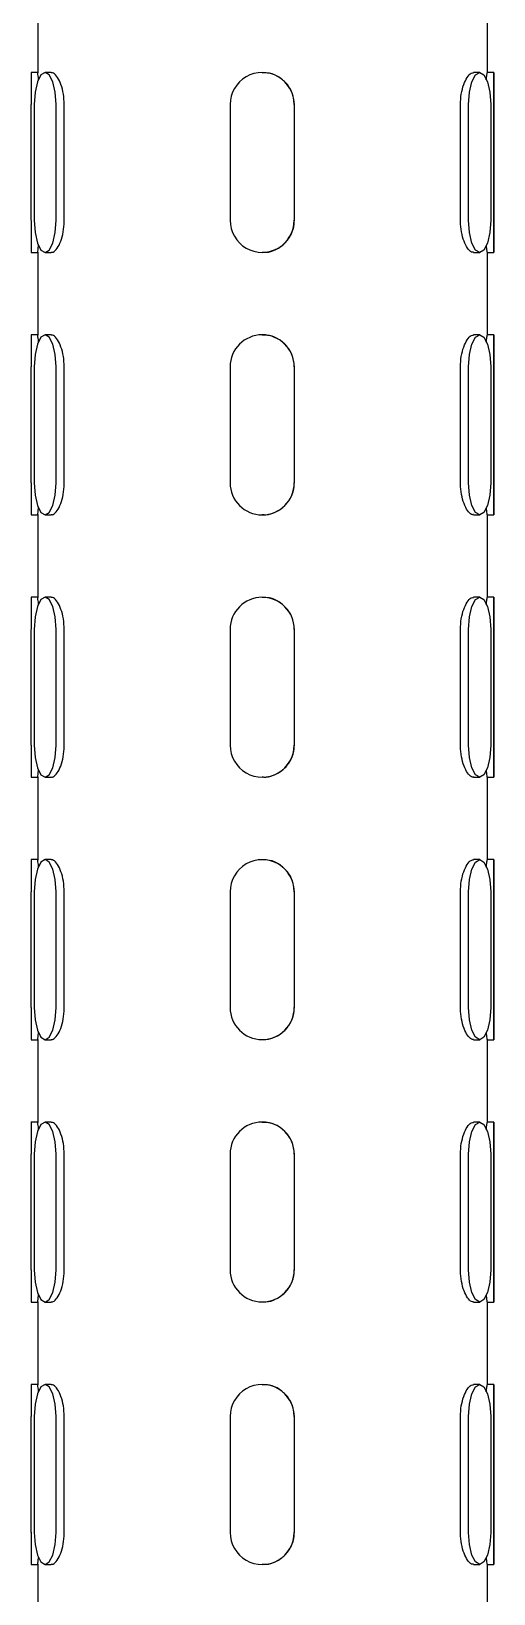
# Model space of a CAD drawing. Extents: x 0 to 3611, y 0 to 2646.
# Drawn here: x 1395 to 1430.8, y 1377.1 to 1497.8 of the extents above; entities that cross this region are included whole.
import ezdxf

# ---------------------------------------------------------------- set-up
doc = ezdxf.new("R2010")
doc.units = 0
doc.header["$LTSCALE"] = 10
doc.header["$MEASUREMENT"] = 0
doc.layers.get('0').update_dxf_attribs({"linetype": 'CONTINUOUS'})

msp = doc.modelspace()

# ---------------------------------------------------------------- linework, layer by layer
at = {"color": 7, "linetype": 'Continuous', "lineweight": 25}
for p, q in [((1395.51, 1501.02), (1395.51, 1494.6)), ((1430.29, 1494.6), (1430.29, 1501.03)), ((1395.51, 1494.63), (1395.01, 1494.63)), ((1396.55, 1494.63), (1396.08, 1494.63)), ((1412.87, 1494.63), (1412.87, 1494.63)), ((1429.7, 1494.63), (1429.23, 1494.63)), ((1430.78, 1494.63), (1430.28, 1494.63)), ((1395.01, 1483.21), (1395.01, 1492.15)), ((1395.23, 1492.15), (1395.23, 1483.21)), ((1396.93, 1483.21), (1396.93, 1492.15)), ((1397.56, 1483.21), (1397.56, 1492.15)), ((1410.39, 1492.15), (1410.39, 1483.21)), ((1415.36, 1483.21), (1415.36, 1492.15)), ((1415.36, 1483.21), (1415.36, 1492.15)), ((1428.21, 1483.21), (1428.21, 1492.15)), ((1428.84, 1483.21), (1428.84, 1492.15)), ((1430.55, 1492.15), (1430.55, 1483.21)), ((1430.78, 1483.21), (1430.78, 1492.15)), ((1430.79, 1492.15), (1430.79, 1483.21)), ((1395.01, 1480.72), (1395.51, 1480.72)), ((1395.51, 1480.75), (1395.51, 1474.33)), ((1396.08, 1480.72), (1396.55, 1480.72)), ((1412.87, 1480.72), (1412.87, 1480.72)), ((1429.23, 1480.72), (1429.7, 1480.72)), ((1430.28, 1480.72), (1430.78, 1480.72)), ((1430.29, 1474.33), (1430.29, 1480.75)), ((1395.51, 1474.36), (1395.01, 1474.36)), ((1396.55, 1474.36), (1396.08, 1474.36)), ((1412.87, 1474.36), (1412.87, 1474.36)), ((1429.7, 1474.36), (1429.23, 1474.36)), ((1430.78, 1474.36), (1430.28, 1474.36)), ((1395.01, 1462.93), (1395.01, 1471.88)), ((1395.23, 1471.88), (1395.23, 1462.93)), ((1396.93, 1462.93), (1396.93, 1471.88)), ((1397.56, 1462.93), (1397.56, 1471.88)), ((1410.39, 1471.88), (1410.39, 1462.93)), ((1415.36, 1462.93), (1415.36, 1471.88)), ((1415.36, 1462.93), (1415.36, 1471.88)), ((1428.21, 1462.93), (1428.21, 1471.88)), ((1428.84, 1462.93), (1428.84, 1471.88)), ((1430.55, 1471.88), (1430.55, 1462.93)), ((1430.78, 1462.93), (1430.78, 1471.88)), ((1430.79, 1471.88), (1430.79, 1462.93)), ((1395.01, 1460.45), (1395.51, 1460.45)), ((1395.51, 1460.48), (1395.51, 1454.06)), ((1396.08, 1460.45), (1396.55, 1460.45)), ((1412.87, 1460.45), (1412.87, 1460.45)), ((1429.23, 1460.45), (1429.7, 1460.45)), ((1430.28, 1460.45), (1430.78, 1460.45)), ((1430.29, 1454.06), (1430.29, 1460.48)), ((1395.51, 1454.09), (1395.01, 1454.09)), ((1396.55, 1454.09), (1396.08, 1454.09)), ((1412.87, 1454.09), (1412.87, 1454.09)), ((1429.7, 1454.09), (1429.23, 1454.09)), ((1430.78, 1454.09), (1430.28, 1454.09)), ((1395.01, 1442.66), (1395.01, 1451.6)), ((1395.23, 1451.6), (1395.23, 1442.66)), ((1396.93, 1442.66), (1396.93, 1451.6)), ((1397.56, 1442.66), (1397.56, 1451.6)), ((1410.39, 1451.6), (1410.39, 1442.66)), ((1415.36, 1442.66), (1415.36, 1451.6)), ((1415.36, 1442.66), (1415.36, 1451.6)), ((1428.21, 1442.66), (1428.21, 1451.6)), ((1428.84, 1442.66), (1428.84, 1451.6)), ((1430.55, 1451.6), (1430.55, 1442.66)), ((1430.78, 1442.66), (1430.78, 1451.6)), ((1430.79, 1451.6), (1430.79, 1442.66)), ((1395.01, 1440.18), (1395.51, 1440.18)), ((1395.51, 1440.21), (1395.51, 1433.78)), ((1396.08, 1440.18), (1396.55, 1440.18)), ((1412.87, 1440.18), (1412.87, 1440.18)), ((1429.23, 1440.18), (1429.7, 1440.18)), ((1430.28, 1440.18), (1430.78, 1440.18)), ((1430.29, 1433.79), (1430.29, 1440.21)), ((1395.51, 1433.82), (1395.01, 1433.82)), ((1396.55, 1433.82), (1396.08, 1433.82)), ((1412.87, 1433.82), (1412.87, 1433.82)), ((1429.7, 1433.82), (1429.23, 1433.82)), ((1430.78, 1433.82), (1430.28, 1433.82)), ((1395.01, 1422.39), (1395.01, 1431.33)), ((1395.23, 1431.33), (1395.23, 1422.39)), ((1396.93, 1422.39), (1396.93, 1431.33)), ((1397.56, 1422.39), (1397.56, 1431.33)), ((1410.39, 1431.33), (1410.39, 1422.39)), ((1415.36, 1422.39), (1415.36, 1431.33)), ((1415.36, 1422.39), (1415.36, 1431.33)), ((1428.21, 1422.39), (1428.21, 1431.33)), ((1428.84, 1422.39), (1428.84, 1431.33)), ((1430.55, 1431.33), (1430.55, 1422.39)), ((1430.78, 1422.39), (1430.78, 1431.33)), ((1430.79, 1431.33), (1430.79, 1422.39)), ((1395.01, 1419.9), (1395.51, 1419.9)), ((1395.51, 1419.93), (1395.51, 1413.51)), ((1396.08, 1419.9), (1396.55, 1419.9)), ((1412.87, 1419.9), (1412.87, 1419.9)), ((1429.23, 1419.9), (1429.7, 1419.9)), ((1430.28, 1419.9), (1430.78, 1419.9)), ((1430.29, 1413.51), (1430.29, 1419.94)), ((1395.51, 1413.54), (1395.01, 1413.54)), ((1396.55, 1413.54), (1396.08, 1413.54)), ((1412.87, 1413.54), (1412.87, 1413.54)), ((1429.7, 1413.54), (1429.23, 1413.54)), ((1430.78, 1413.54), (1430.28, 1413.54)), ((1395.01, 1402.12), (1395.01, 1411.06)), ((1395.23, 1411.06), (1395.23, 1402.12)), ((1396.93, 1402.12), (1396.93, 1411.06)), ((1397.56, 1402.12), (1397.56, 1411.06)), ((1410.39, 1411.06), (1410.39, 1402.12)), ((1415.36, 1402.12), (1415.36, 1411.06)), ((1415.36, 1402.12), (1415.36, 1411.06)), ((1428.21, 1402.12), (1428.21, 1411.06)), ((1428.84, 1402.12), (1428.84, 1411.06)), ((1430.55, 1411.06), (1430.55, 1402.12)), ((1430.78, 1402.12), (1430.78, 1411.06)), ((1430.79, 1411.06), (1430.79, 1402.12)), ((1395.01, 1399.63), (1395.51, 1399.63)), ((1395.51, 1399.66), (1395.51, 1393.24)), ((1396.08, 1399.63), (1396.55, 1399.63)), ((1412.87, 1399.63), (1412.87, 1399.63)), ((1429.23, 1399.63), (1429.7, 1399.63)), ((1430.28, 1399.63), (1430.78, 1399.63)), ((1430.29, 1393.24), (1430.29, 1399.66)), ((1395.51, 1393.27), (1395.01, 1393.27)), ((1396.55, 1393.27), (1396.08, 1393.27)), ((1412.87, 1393.27), (1412.87, 1393.27)), ((1429.7, 1393.27), (1429.23, 1393.27)), ((1430.78, 1393.27), (1430.28, 1393.27)), ((1395.01, 1381.84), (1395.01, 1390.79)), ((1395.23, 1390.79), (1395.23, 1381.84)), ((1396.93, 1381.84), (1396.93, 1390.79)), ((1397.56, 1381.84), (1397.56, 1390.79)), ((1410.39, 1390.79), (1410.39, 1381.84)), ((1415.36, 1381.84), (1415.36, 1390.79)), ((1415.36, 1381.84), (1415.36, 1390.79)), ((1428.21, 1381.84), (1428.21, 1390.79)), ((1428.84, 1381.84), (1428.84, 1390.79)), ((1430.55, 1390.79), (1430.55, 1381.84)), ((1430.78, 1381.84), (1430.78, 1390.79)), ((1430.79, 1390.79), (1430.79, 1381.84)), ((1395.01, 1379.36), (1395.51, 1379.36)), ((1395.51, 1379.39), (1395.51, 1372.97)), ((1396.08, 1379.36), (1396.55, 1379.36)), ((1412.87, 1379.36), (1412.87, 1379.36)), ((1429.23, 1379.36), (1429.7, 1379.36)), ((1430.28, 1379.36), (1430.78, 1379.36)), ((1430.29, 1372.97), (1430.29, 1379.39))]:
    msp.add_line(p, q, dxfattribs=at)
at = {"color": 7, "linetype": 'Continuous', "lineweight": 25, "flags": 128}
for points in [[(1396.93, 1492.15), (1396.86, 1493.1), (1396.68, 1493.91), (1396.4, 1494.44), (1396.08, 1494.63), (1395.76, 1494.44), (1395.48, 1493.91), (1395.3, 1493.1), (1395.23, 1492.15)], [(1428.84, 1492.15), (1428.91, 1493.1), (1429.09, 1493.91), (1429.37, 1494.44), (1429.7, 1494.63), (1430.02, 1494.44), (1430.3, 1493.91), (1430.48, 1493.1), (1430.55, 1492.15)], [(1430.78, 1492.15), (1430.78, 1493.1), (1430.78, 1493.91), (1430.78, 1494.44), (1430.78, 1494.63), (1430.79, 1494.44), (1430.79, 1493.91), (1430.79, 1493.1), (1430.79, 1492.15)], [(1395.23, 1483.21), (1395.3, 1482.26), (1395.48, 1481.45), (1395.76, 1480.91), (1396.08, 1480.72), (1396.4, 1480.91), (1396.68, 1481.45), (1396.86, 1482.26), (1396.93, 1483.21)], [(1430.55, 1483.21), (1430.48, 1482.26), (1430.3, 1481.45), (1430.02, 1480.91), (1429.7, 1480.72), (1429.37, 1480.91), (1429.09, 1481.45), (1428.91, 1482.26), (1428.84, 1483.21)], [(1430.79, 1483.21), (1430.79, 1482.26), (1430.79, 1481.45), (1430.79, 1480.91), (1430.78, 1480.72), (1430.78, 1480.91), (1430.78, 1481.45), (1430.78, 1482.26), (1430.78, 1483.21)], [(1396.93, 1471.88), (1396.86, 1472.83), (1396.68, 1473.63), (1396.4, 1474.17), (1396.08, 1474.36), (1395.76, 1474.17), (1395.48, 1473.63), (1395.3, 1472.83), (1395.23, 1471.88)], [(1428.84, 1471.88), (1428.91, 1472.83), (1429.09, 1473.63), (1429.37, 1474.17), (1429.7, 1474.36), (1430.02, 1474.17), (1430.3, 1473.63), (1430.48, 1472.83), (1430.55, 1471.88)], [(1430.78, 1471.88), (1430.78, 1472.83), (1430.78, 1473.63), (1430.78, 1474.17), (1430.78, 1474.36), (1430.79, 1474.17), (1430.79, 1473.63), (1430.79, 1472.83), (1430.79, 1471.88)], [(1395.23, 1462.93), (1395.3, 1461.98), (1395.48, 1461.18), (1395.76, 1460.64), (1396.08, 1460.45), (1396.4, 1460.64), (1396.68, 1461.18), (1396.86, 1461.98), (1396.93, 1462.93)], [(1430.55, 1462.93), (1430.48, 1461.98), (1430.3, 1461.18), (1430.02, 1460.64), (1429.7, 1460.45), (1429.37, 1460.64), (1429.09, 1461.18), (1428.91, 1461.98), (1428.84, 1462.93)], [(1430.79, 1462.93), (1430.79, 1461.98), (1430.79, 1461.18), (1430.79, 1460.64), (1430.78, 1460.45), (1430.78, 1460.64), (1430.78, 1461.18), (1430.78, 1461.98), (1430.78, 1462.93)], [(1396.93, 1451.6), (1396.86, 1452.56), (1396.68, 1453.36), (1396.4, 1453.9), (1396.08, 1454.09), (1395.76, 1453.9), (1395.48, 1453.36), (1395.3, 1452.56), (1395.23, 1451.6)], [(1428.84, 1451.6), (1428.91, 1452.56), (1429.09, 1453.36), (1429.37, 1453.9), (1429.7, 1454.09), (1430.02, 1453.9), (1430.3, 1453.36), (1430.48, 1452.56), (1430.55, 1451.6)], [(1430.78, 1451.6), (1430.78, 1452.56), (1430.78, 1453.36), (1430.78, 1453.9), (1430.78, 1454.09), (1430.79, 1453.9), (1430.79, 1453.36), (1430.79, 1452.56), (1430.79, 1451.6)], [(1395.23, 1442.66), (1395.3, 1441.71), (1395.48, 1440.9), (1395.76, 1440.37), (1396.08, 1440.18), (1396.4, 1440.37), (1396.68, 1440.9), (1396.86, 1441.71), (1396.93, 1442.66)], [(1430.55, 1442.66), (1430.48, 1441.71), (1430.3, 1440.9), (1430.02, 1440.37), (1429.7, 1440.18), (1429.37, 1440.37), (1429.09, 1440.9), (1428.91, 1441.71), (1428.84, 1442.66)], [(1430.79, 1442.66), (1430.79, 1441.71), (1430.79, 1440.9), (1430.79, 1440.37), (1430.78, 1440.18), (1430.78, 1440.37), (1430.78, 1440.9), (1430.78, 1441.71), (1430.78, 1442.66)], [(1396.93, 1431.33), (1396.86, 1432.28), (1396.68, 1433.09), (1396.4, 1433.63), (1396.08, 1433.82), (1395.76, 1433.63), (1395.48, 1433.09), (1395.3, 1432.28), (1395.23, 1431.33)], [(1428.84, 1431.33), (1428.91, 1432.28), (1429.09, 1433.09), (1429.37, 1433.63), (1429.7, 1433.82), (1430.02, 1433.63), (1430.3, 1433.09), (1430.48, 1432.28), (1430.55, 1431.33)], [(1430.78, 1431.33), (1430.78, 1432.28), (1430.78, 1433.09), (1430.78, 1433.63), (1430.78, 1433.82), (1430.79, 1433.63), (1430.79, 1433.09), (1430.79, 1432.28), (1430.79, 1431.33)], [(1395.23, 1422.39), (1395.3, 1421.44), (1395.48, 1420.63), (1395.76, 1420.09), (1396.08, 1419.9), (1396.4, 1420.09), (1396.68, 1420.63), (1396.86, 1421.44), (1396.93, 1422.39)], [(1430.55, 1422.39), (1430.48, 1421.44), (1430.3, 1420.63), (1430.02, 1420.09), (1429.7, 1419.9), (1429.37, 1420.09), (1429.09, 1420.63), (1428.91, 1421.44), (1428.84, 1422.39)], [(1430.79, 1422.39), (1430.79, 1421.44), (1430.79, 1420.63), (1430.79, 1420.09), (1430.78, 1419.9), (1430.78, 1420.09), (1430.78, 1420.63), (1430.78, 1421.44), (1430.78, 1422.39)], [(1396.93, 1411.06), (1396.86, 1412.01), (1396.68, 1412.82), (1396.4, 1413.35), (1396.08, 1413.54), (1395.76, 1413.35), (1395.48, 1412.82), (1395.3, 1412.01), (1395.23, 1411.06)], [(1428.84, 1411.06), (1428.91, 1412.01), (1429.09, 1412.82), (1429.37, 1413.35), (1429.7, 1413.54), (1430.02, 1413.35), (1430.3, 1412.82), (1430.48, 1412.01), (1430.55, 1411.06)], [(1430.78, 1411.06), (1430.78, 1412.01), (1430.78, 1412.82), (1430.78, 1413.35), (1430.78, 1413.54), (1430.79, 1413.35), (1430.79, 1412.82), (1430.79, 1412.01), (1430.79, 1411.06)], [(1395.23, 1402.12), (1395.3, 1401.17), (1395.48, 1400.36), (1395.76, 1399.82), (1396.08, 1399.63), (1396.4, 1399.82), (1396.68, 1400.36), (1396.86, 1401.17), (1396.93, 1402.12)], [(1430.55, 1402.12), (1430.48, 1401.17), (1430.3, 1400.36), (1430.02, 1399.82), (1429.7, 1399.63), (1429.37, 1399.82), (1429.09, 1400.36), (1428.91, 1401.17), (1428.84, 1402.12)], [(1430.79, 1402.12), (1430.79, 1401.17), (1430.79, 1400.36), (1430.79, 1399.82), (1430.78, 1399.63), (1430.78, 1399.82), (1430.78, 1400.36), (1430.78, 1401.17), (1430.78, 1402.12)], [(1396.93, 1390.79), (1396.86, 1391.74), (1396.68, 1392.54), (1396.4, 1393.08), (1396.08, 1393.27), (1395.76, 1393.08), (1395.48, 1392.54), (1395.3, 1391.74), (1395.23, 1390.79)], [(1428.84, 1390.79), (1428.91, 1391.74), (1429.09, 1392.54), (1429.37, 1393.08), (1429.7, 1393.27), (1430.02, 1393.08), (1430.3, 1392.54), (1430.48, 1391.74), (1430.55, 1390.79)], [(1430.78, 1390.79), (1430.78, 1391.74), (1430.78, 1392.54), (1430.78, 1393.08), (1430.78, 1393.27), (1430.79, 1393.08), (1430.79, 1392.54), (1430.79, 1391.74), (1430.79, 1390.79)], [(1395.23, 1381.84), (1395.3, 1380.89), (1395.48, 1380.09), (1395.76, 1379.55), (1396.08, 1379.36), (1396.4, 1379.55), (1396.68, 1380.09), (1396.86, 1380.89), (1396.93, 1381.84)], [(1430.55, 1381.84), (1430.48, 1380.89), (1430.3, 1380.09), (1430.02, 1379.55), (1429.7, 1379.36), (1429.37, 1379.55), (1429.09, 1380.09), (1428.91, 1380.89), (1428.84, 1381.84)], [(1430.79, 1381.84), (1430.79, 1380.89), (1430.79, 1380.09), (1430.79, 1379.55), (1430.78, 1379.36), (1430.78, 1379.55), (1430.78, 1380.09), (1430.78, 1380.89), (1430.78, 1381.84)]]:
    msp.add_lwpolyline(points, dxfattribs=at)
at = {"color": 7, "linetype": 'Continuous', "lineweight": 25}
for centre, radius, start, end in [((1828.97, 1492.77), 433.96, 179.7539, 180.0822), ((1412.87, 1492.15), 2.48, 359.9996, 180.0004), ((1828.94, 1482.58), 433.93, 179.9178, 180.2461), ((1412.87, 1483.21), 2.48, 179.9996, 0.0004), ((1828.95, 1472.5), 433.94, 179.7539, 180.0822), ((1412.87, 1471.88), 2.48, 0, 180), ((1828.96, 1462.31), 433.95, 179.9178, 180.2461), ((1412.87, 1462.93), 2.48, 180, 0), ((1828.96, 1452.23), 433.96, 179.7539, 180.0822), ((1412.87, 1451.6), 2.48, 0, 180), ((1828.94, 1442.04), 433.93, 179.9178, 180.2461), ((1412.87, 1442.66), 2.48, 179.9996, 0.0004), ((1828.94, 1431.95), 433.93, 179.7539, 180.0822), ((1412.87, 1431.33), 2.48, 359.9996, 180.0004), ((1828.96, 1421.77), 433.96, 179.9178, 180.2461), ((1412.87, 1422.39), 2.48, 180, 0), ((1828.96, 1411.68), 433.95, 179.7539, 180.0822), ((1412.87, 1411.06), 2.48, 0, 180), ((1828.95, 1401.49), 433.94, 179.9178, 180.2461), ((1412.87, 1402.12), 2.48, 180, 0), ((1828.97, 1391.41), 433.96, 179.7539, 180.0822), ((1412.87, 1390.79), 2.48, 359.9996, 180.0004), ((1828.97, 1381.22), 433.96, 179.9178, 180.2461), ((1412.87, 1381.84), 2.48, 179.9996, 0.0004)]:
    msp.add_arc(centre, radius, start, end, dxfattribs=at)
for points, knots in [([(1395.57, 1494.08), (1395.57, 1494.14), (1395.54, 1494.39), (1395.51, 1494.6), (1395.51, 1494.6), (1395.51, 1494.6)], [0, 0, 0, 0, 0.157468, 0.673048, 1, 1, 1, 1]), ([(1397.56, 1492.15), (1397.55, 1492.43), (1397.52, 1492.98), (1397.32, 1493.72), (1397.05, 1494.28), (1396.77, 1494.6), (1396.61, 1494.6), (1396.55, 1494.6)], [0, 0, 0, 0, 0.213249, 0.426448, 0.641013, 0.856496, 1, 1, 1, 1]), ([(1415.36, 1492.15), (1415.33, 1492.43), (1415.27, 1492.98), (1414.85, 1493.72), (1414.23, 1494.28), (1413.53, 1494.6), (1413.06, 1494.6), (1412.87, 1494.6)], [0, 0, 0, 0, 0.2132489, 0.4264487, 0.6410134, 0.8564955, 1, 1, 1, 1]), ([(1428.21, 1492.15), (1428.22, 1492.43), (1428.25, 1492.98), (1428.45, 1493.72), (1428.72, 1494.28), (1429, 1494.6), (1429.16, 1494.6), (1429.23, 1494.6)], [0, 0, 0, 0, 0.213249, 0.426449, 0.641013, 0.856495, 1, 1, 1, 1]), ([(1430.21, 1494.06), (1430.22, 1494.13), (1430.25, 1494.39), (1430.28, 1494.6), (1430.28, 1494.6), (1430.28, 1494.6)], [0, 0, 0, 0, 0.164708, 0.657902, 1, 1, 1, 1]), ([(1396.55, 1480.75), (1396.58, 1480.74), (1396.7, 1480.71), (1396.95, 1480.93), (1397.24, 1481.4), (1397.46, 1482.1), (1397.55, 1482.74), (1397.56, 1483.11), (1397.56, 1483.21)], [0, 0, 0, 0, 0.070496, 0.28295, 0.496154, 0.711256, 0.926475, 1, 1, 1, 1]), ([(1412.87, 1480.75), (1412.96, 1480.74), (1413.33, 1480.71), (1413.96, 1480.93), (1414.65, 1481.4), (1415.15, 1482.1), (1415.34, 1482.74), (1415.35, 1483.11), (1415.36, 1483.21)], [0, 0, 0, 0, 0.070496, 0.28295, 0.496154, 0.711255, 0.926475, 1, 1, 1, 1]), ([(1429.23, 1480.75), (1429.19, 1480.74), (1429.07, 1480.71), (1428.83, 1480.93), (1428.54, 1481.4), (1428.31, 1482.1), (1428.22, 1482.74), (1428.21, 1483.11), (1428.21, 1483.21)], [0, 0, 0, 0, 0.070496, 0.282951, 0.496154, 0.711255, 0.926475, 1, 1, 1, 1]), ([(1395.51, 1480.75), (1395.51, 1480.74), (1395.5, 1480.71), (1395.53, 1480.88), (1395.56, 1481.16), (1395.57, 1481.27)], [0, 0, 0, 0, 0.1560918, 0.6699693, 1, 1, 1, 1]), ([(1430.28, 1480.75), (1430.28, 1480.74), (1430.29, 1480.71), (1430.26, 1480.89), (1430.23, 1481.17), (1430.22, 1481.28)], [0, 0, 0, 0, 0.17883, 0.669984, 1, 1, 1, 1]), ([(1395.57, 1473.81), (1395.57, 1473.86), (1395.54, 1474.12), (1395.51, 1474.32), (1395.51, 1474.33), (1395.51, 1474.33)], [0, 0, 0, 0, 0.157479, 0.673053, 1, 1, 1, 1]), ([(1397.56, 1471.88), (1397.55, 1472.15), (1397.52, 1472.71), (1397.32, 1473.45), (1397.05, 1474.01), (1396.77, 1474.33), (1396.61, 1474.33), (1396.55, 1474.33)], [0, 0, 0, 0, 0.213249, 0.426442, 0.641013, 0.856495, 1, 1, 1, 1]), ([(1415.36, 1471.88), (1415.33, 1472.15), (1415.27, 1472.71), (1414.85, 1473.45), (1414.23, 1474.01), (1413.53, 1474.33), (1413.06, 1474.33), (1412.87, 1474.33)], [0, 0, 0, 0, 0.213249, 0.426443, 0.641013, 0.856495, 1, 1, 1, 1]), ([(1428.21, 1471.88), (1428.22, 1472.15), (1428.25, 1472.71), (1428.45, 1473.45), (1428.72, 1474.01), (1429, 1474.33), (1429.16, 1474.33), (1429.23, 1474.33)], [0, 0, 0, 0, 0.213249, 0.426443, 0.641013, 0.856495, 1, 1, 1, 1]), ([(1430.21, 1473.79), (1430.22, 1473.85), (1430.25, 1474.11), (1430.28, 1474.33), (1430.28, 1474.33), (1430.28, 1474.33)], [0, 0, 0, 0, 0.1647081, 0.6579025, 1, 1, 1, 1]), ([(1396.55, 1460.48), (1396.58, 1460.47), (1396.7, 1460.44), (1396.95, 1460.66), (1397.24, 1461.13), (1397.46, 1461.82), (1397.55, 1462.46), (1397.56, 1462.84), (1397.56, 1462.93)], [0, 0, 0, 0, 0.070497, 0.282949, 0.496153, 0.711255, 0.926475, 1, 1, 1, 1]), ([(1412.87, 1460.48), (1412.96, 1460.47), (1413.33, 1460.44), (1413.96, 1460.66), (1414.65, 1461.13), (1415.15, 1461.82), (1415.34, 1462.46), (1415.35, 1462.84), (1415.36, 1462.93)], [0, 0, 0, 0, 0.070496, 0.282948, 0.496153, 0.711255, 0.926475, 1, 1, 1, 1]), ([(1429.23, 1460.48), (1429.19, 1460.47), (1429.07, 1460.44), (1428.83, 1460.66), (1428.54, 1461.13), (1428.31, 1461.82), (1428.22, 1462.46), (1428.21, 1462.84), (1428.21, 1462.93)], [0, 0, 0, 0, 0.070496, 0.282949, 0.496153, 0.711255, 0.926475, 1, 1, 1, 1]), ([(1395.51, 1460.48), (1395.51, 1460.47), (1395.5, 1460.44), (1395.53, 1460.61), (1395.56, 1460.89), (1395.57, 1461)], [0, 0, 0, 0, 0.156093, 0.669968, 1, 1, 1, 1]), ([(1430.28, 1460.48), (1430.28, 1460.47), (1430.29, 1460.44), (1430.26, 1460.61), (1430.23, 1460.9), (1430.22, 1461.01)], [0, 0, 0, 0, 0.17883, 0.669982, 1, 1, 1, 1]), ([(1395.57, 1453.53), (1395.57, 1453.59), (1395.54, 1453.84), (1395.51, 1454.05), (1395.51, 1454.05), (1395.51, 1454.06)], [0, 0, 0, 0, 0.157468, 0.673048, 1, 1, 1, 1]), ([(1397.56, 1451.6), (1397.55, 1451.88), (1397.52, 1452.44), (1397.32, 1453.18), (1397.05, 1453.74), (1396.77, 1454.06), (1396.61, 1454.06), (1396.55, 1454.06)], [0, 0, 0, 0, 0.213243, 0.426444, 0.641011, 0.856495, 1, 1, 1, 1]), ([(1415.36, 1451.6), (1415.33, 1451.88), (1415.27, 1452.44), (1414.85, 1453.18), (1414.23, 1453.74), (1413.53, 1454.06), (1413.06, 1454.06), (1412.87, 1454.06)], [0, 0, 0, 0, 0.213243, 0.426444, 0.641011, 0.856494, 1, 1, 1, 1]), ([(1428.21, 1451.6), (1428.22, 1451.88), (1428.25, 1452.44), (1428.45, 1453.18), (1428.72, 1453.74), (1429, 1454.06), (1429.16, 1454.06), (1429.23, 1454.06)], [0, 0, 0, 0, 0.213243, 0.426445, 0.641011, 0.856494, 1, 1, 1, 1]), ([(1430.21, 1453.52), (1430.22, 1453.58), (1430.25, 1453.84), (1430.28, 1454.06), (1430.28, 1454.06), (1430.28, 1454.06)], [0, 0, 0, 0, 0.164698, 0.657898, 1, 1, 1, 1]), ([(1396.55, 1440.21), (1396.58, 1440.2), (1396.7, 1440.16), (1396.95, 1440.39), (1397.24, 1440.86), (1397.46, 1441.55), (1397.55, 1442.19), (1397.56, 1442.57), (1397.56, 1442.66)], [0, 0, 0, 0, 0.070496, 0.28295, 0.496154, 0.711256, 0.926475, 1, 1, 1, 1]), ([(1412.87, 1440.21), (1412.96, 1440.2), (1413.33, 1440.16), (1413.96, 1440.39), (1414.65, 1440.86), (1415.15, 1441.55), (1415.34, 1442.19), (1415.35, 1442.57), (1415.36, 1442.66)], [0, 0, 0, 0, 0.070496, 0.28295, 0.496154, 0.711255, 0.926475, 1, 1, 1, 1]), ([(1429.23, 1440.21), (1429.19, 1440.2), (1429.07, 1440.16), (1428.83, 1440.39), (1428.54, 1440.86), (1428.31, 1441.55), (1428.22, 1442.19), (1428.21, 1442.57), (1428.21, 1442.66)], [0, 0, 0, 0, 0.070496, 0.282951, 0.496154, 0.711255, 0.926475, 1, 1, 1, 1]), ([(1395.51, 1440.21), (1395.51, 1440.2), (1395.5, 1440.17), (1395.53, 1440.34), (1395.56, 1440.61), (1395.57, 1440.72)], [0, 0, 0, 0, 0.1560918, 0.6699693, 1, 1, 1, 1]), ([(1430.28, 1440.21), (1430.28, 1440.2), (1430.29, 1440.16), (1430.26, 1440.34), (1430.23, 1440.62), (1430.22, 1440.74)], [0, 0, 0, 0, 0.17883, 0.669984, 1, 1, 1, 1]), ([(1395.57, 1433.26), (1395.57, 1433.32), (1395.54, 1433.57), (1395.51, 1433.78), (1395.51, 1433.78), (1395.51, 1433.78)], [0, 0, 0, 0, 0.157468, 0.673049, 1, 1, 1, 1]), ([(1397.56, 1431.33), (1397.55, 1431.61), (1397.52, 1432.16), (1397.32, 1432.91), (1397.05, 1433.47), (1396.77, 1433.79), (1396.61, 1433.79), (1396.55, 1433.79)], [0, 0, 0, 0, 0.213249, 0.426442, 0.641013, 0.856495, 1, 1, 1, 1]), ([(1415.36, 1431.33), (1415.33, 1431.61), (1415.27, 1432.16), (1414.85, 1432.91), (1414.23, 1433.47), (1413.53, 1433.79), (1413.06, 1433.79), (1412.87, 1433.79)], [0, 0, 0, 0, 0.213249, 0.426443, 0.641013, 0.856495, 1, 1, 1, 1]), ([(1428.21, 1431.33), (1428.22, 1431.61), (1428.25, 1432.16), (1428.45, 1432.91), (1428.72, 1433.47), (1429, 1433.79), (1429.16, 1433.79), (1429.23, 1433.79)], [0, 0, 0, 0, 0.213249, 0.426443, 0.641013, 0.856495, 1, 1, 1, 1]), ([(1430.21, 1433.24), (1430.22, 1433.31), (1430.25, 1433.57), (1430.28, 1433.78), (1430.28, 1433.79), (1430.28, 1433.79)], [0, 0, 0, 0, 0.164708, 0.657902, 1, 1, 1, 1]), ([(1396.55, 1419.93), (1396.58, 1419.93), (1396.7, 1419.89), (1396.95, 1420.12), (1397.24, 1420.59), (1397.46, 1421.28), (1397.55, 1421.92), (1397.56, 1422.29), (1397.56, 1422.39)], [0, 0, 0, 0, 0.070497, 0.282949, 0.496158, 0.711255, 0.926475, 1, 1, 1, 1]), ([(1412.87, 1419.93), (1412.96, 1419.93), (1413.33, 1419.89), (1413.96, 1420.12), (1414.65, 1420.59), (1415.15, 1421.28), (1415.34, 1421.92), (1415.35, 1422.29), (1415.36, 1422.39)], [0, 0, 0, 0, 0.070496, 0.282949, 0.496158, 0.711254, 0.926475, 1, 1, 1, 1]), ([(1429.23, 1419.93), (1429.19, 1419.93), (1429.07, 1419.89), (1428.83, 1420.12), (1428.54, 1420.59), (1428.31, 1421.28), (1428.22, 1421.92), (1428.21, 1422.29), (1428.21, 1422.39)], [0, 0, 0, 0, 0.070497, 0.28295, 0.496158, 0.711254, 0.926475, 1, 1, 1, 1]), ([(1395.51, 1419.93), (1395.51, 1419.93), (1395.5, 1419.89), (1395.53, 1420.07), (1395.56, 1420.34), (1395.57, 1420.45)], [0, 0, 0, 0, 0.156091, 0.669961, 1, 1, 1, 1]), ([(1430.28, 1419.94), (1430.28, 1419.93), (1430.29, 1419.89), (1430.26, 1420.07), (1430.23, 1420.35), (1430.22, 1420.46)], [0, 0, 0, 0, 0.178829, 0.669976, 1, 1, 1, 1]), ([(1395.57, 1412.99), (1395.57, 1413.05), (1395.54, 1413.3), (1395.51, 1413.51), (1395.51, 1413.51), (1395.51, 1413.51)], [0, 0, 0, 0, 0.157468, 0.673048, 1, 1, 1, 1]), ([(1397.56, 1411.06), (1397.55, 1411.34), (1397.52, 1411.89), (1397.32, 1412.63), (1397.05, 1413.19), (1396.77, 1413.51), (1396.61, 1413.51), (1396.55, 1413.51)], [0, 0, 0, 0, 0.21325, 0.426444, 0.641011, 0.856495, 1, 1, 1, 1]), ([(1415.36, 1411.06), (1415.33, 1411.34), (1415.27, 1411.89), (1414.85, 1412.63), (1414.23, 1413.19), (1413.53, 1413.51), (1413.06, 1413.51), (1412.87, 1413.51)], [0, 0, 0, 0, 0.21325, 0.426445, 0.641011, 0.856495, 1, 1, 1, 1]), ([(1428.21, 1411.06), (1428.22, 1411.34), (1428.25, 1411.89), (1428.45, 1412.63), (1428.72, 1413.19), (1429, 1413.51), (1429.16, 1413.51), (1429.23, 1413.51)], [0, 0, 0, 0, 0.213251, 0.426445, 0.641011, 0.856494, 1, 1, 1, 1]), ([(1430.21, 1412.97), (1430.22, 1413.04), (1430.25, 1413.3), (1430.28, 1413.51), (1430.28, 1413.51), (1430.28, 1413.51)], [0, 0, 0, 0, 0.164698, 0.657898, 1, 1, 1, 1]), ([(1396.55, 1399.66), (1396.58, 1399.65), (1396.7, 1399.62), (1396.95, 1399.84), (1397.24, 1400.31), (1397.46, 1401.01), (1397.55, 1401.65), (1397.56, 1402.02), (1397.56, 1402.12)], [0, 0, 0, 0, 0.070496, 0.28295, 0.496154, 0.711256, 0.926475, 1, 1, 1, 1]), ([(1412.87, 1399.66), (1412.96, 1399.65), (1413.33, 1399.62), (1413.96, 1399.84), (1414.65, 1400.31), (1415.15, 1401.01), (1415.34, 1401.65), (1415.35, 1402.02), (1415.36, 1402.12)], [0, 0, 0, 0, 0.070496, 0.28295, 0.496154, 0.711255, 0.926475, 1, 1, 1, 1]), ([(1429.23, 1399.66), (1429.19, 1399.65), (1429.07, 1399.62), (1428.83, 1399.84), (1428.54, 1400.31), (1428.31, 1401.01), (1428.22, 1401.65), (1428.21, 1402.02), (1428.21, 1402.12)], [0, 0, 0, 0, 0.070496, 0.282951, 0.496154, 0.711255, 0.926475, 1, 1, 1, 1]), ([(1395.51, 1399.66), (1395.51, 1399.65), (1395.5, 1399.62), (1395.53, 1399.79), (1395.56, 1400.07), (1395.57, 1400.18)], [0, 0, 0, 0, 0.156093, 0.66997, 1, 1, 1, 1]), ([(1430.28, 1399.66), (1430.28, 1399.65), (1430.29, 1399.62), (1430.26, 1399.8), (1430.23, 1400.08), (1430.22, 1400.19)], [0, 0, 0, 0, 0.17883, 0.669984, 1, 1, 1, 1]), ([(1395.57, 1392.72), (1395.57, 1392.77), (1395.54, 1393.03), (1395.51, 1393.23), (1395.51, 1393.24), (1395.51, 1393.24)], [0, 0, 0, 0, 0.157468, 0.673049, 1, 1, 1, 1]), ([(1397.56, 1390.79), (1397.55, 1391.06), (1397.52, 1391.62), (1397.32, 1392.36), (1397.05, 1392.92), (1396.77, 1393.24), (1396.61, 1393.24), (1396.55, 1393.24)], [0, 0, 0, 0, 0.213249, 0.426442, 0.641013, 0.856495, 1, 1, 1, 1]), ([(1415.36, 1390.79), (1415.33, 1391.06), (1415.27, 1391.62), (1414.85, 1392.36), (1414.23, 1392.92), (1413.53, 1393.24), (1413.06, 1393.24), (1412.87, 1393.24)], [0, 0, 0, 0, 0.213249, 0.426443, 0.641013, 0.856495, 1, 1, 1, 1]), ([(1428.21, 1390.79), (1428.22, 1391.06), (1428.25, 1391.62), (1428.45, 1392.36), (1428.72, 1392.92), (1429, 1393.24), (1429.16, 1393.24), (1429.23, 1393.24)], [0, 0, 0, 0, 0.213249, 0.426443, 0.641013, 0.856495, 1, 1, 1, 1]), ([(1430.21, 1392.7), (1430.22, 1392.76), (1430.25, 1393.02), (1430.28, 1393.24), (1430.28, 1393.24), (1430.28, 1393.24)], [0, 0, 0, 0, 0.164708, 0.657902, 1, 1, 1, 1]), ([(1396.55, 1379.39), (1396.58, 1379.38), (1396.7, 1379.35), (1396.95, 1379.57), (1397.24, 1380.04), (1397.46, 1380.73), (1397.55, 1381.37), (1397.56, 1381.75), (1397.56, 1381.84)], [0, 0, 0, 0, 0.070496, 0.28295, 0.496153, 0.711249, 0.926475, 1, 1, 1, 1]), ([(1412.87, 1379.39), (1412.96, 1379.38), (1413.33, 1379.35), (1413.96, 1379.57), (1414.65, 1380.04), (1415.15, 1380.73), (1415.34, 1381.37), (1415.35, 1381.75), (1415.36, 1381.84)], [0, 0, 0, 0, 0.070496, 0.28295, 0.496153, 0.711248, 0.926475, 1, 1, 1, 1]), ([(1429.23, 1379.39), (1429.19, 1379.38), (1429.07, 1379.35), (1428.83, 1379.57), (1428.54, 1380.04), (1428.31, 1380.73), (1428.22, 1381.37), (1428.21, 1381.75), (1428.21, 1381.84)], [0, 0, 0, 0, 0.070496, 0.28295, 0.496153, 0.711248, 0.926475, 1, 1, 1, 1]), ([(1395.51, 1379.39), (1395.51, 1379.38), (1395.5, 1379.35), (1395.53, 1379.52), (1395.56, 1379.8), (1395.57, 1379.91)], [0, 0, 0, 0, 0.1560918, 0.6699693, 1, 1, 1, 1]), ([(1430.28, 1379.39), (1430.28, 1379.38), (1430.29, 1379.35), (1430.26, 1379.52), (1430.23, 1379.81), (1430.22, 1379.92)], [0, 0, 0, 0, 0.178829, 0.669984, 1, 1, 1, 1])]:
    msp.add_open_spline(points, degree=3, knots=knots, dxfattribs=at)

doc.saveas('drawing.dxf')
